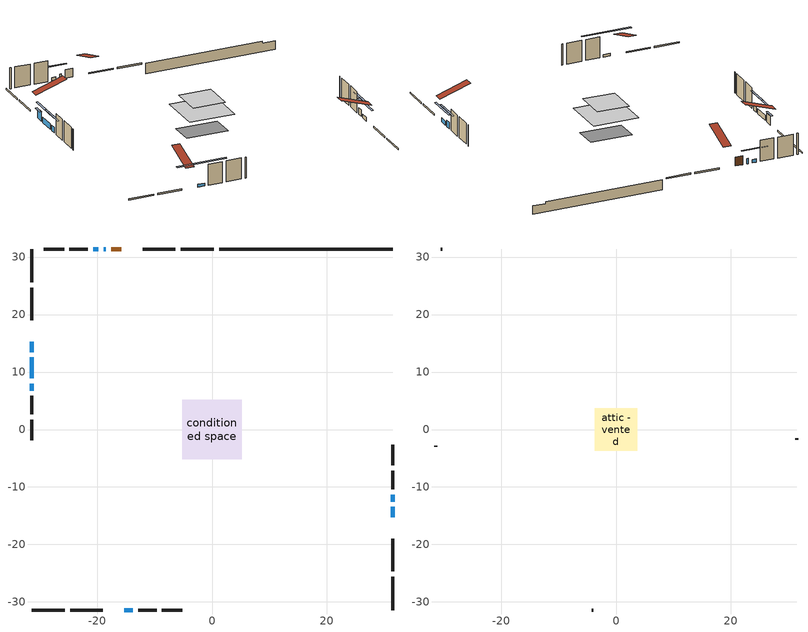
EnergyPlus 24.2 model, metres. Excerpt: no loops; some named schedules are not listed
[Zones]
conditioned space
 floor adiabatic (AdiabaticFloorConstruction): -5.22,-5.22 -5.22,5.22 5.22,5.22 5.22,-5.22 z2.9
 floor foundation (Slab1 construction): -4.83,-2.71 -4.83,2.71 4.83,2.71 4.83,-2.71 z-1.92
 wall outside (RimJoist1 construction): 0.29,31.4 -5.48,31.4 / -31.4,-31.4 -25.63,-31.4 / -31.4,31.4 -31.4,25.63 / 31.4,-31.4 31.4,-25.63 z0.46:0.76
 wall outside (RimJoist2 construction): -6.41,31.4 -12.06,31.4 / -24.7,-31.4 -19.04,-31.4 / -31.4,24.7 -31.4,19.04 / 31.4,-24.7 31.4,-19.04 z0.46:0.76
 wall outside (AdiabaticWallConstruction 1): -15.82,31.4 -17.53,31.4 z0.46:2.49
 wall outside (AdiabaticWallConstruction): 31.4,-15.29 31.4,-13.46 z0.46:1.38; -31.4,15.29 -31.4,13.46 z0.46:2.49; -15.29,-31.4 -13.76,-31.4 z0.46:1.07; -18.46,31.4 -18.84,31.4 / -31.4,12.53 -31.4,8.87 z0.46:1.68; 31.4,-12.53 31.4,-11.31 z0.46:1.98; -19.77,31.4 -20.69,31.4 z0.46:1.22; -31.4,7.94 -31.4,6.76 z0.46:1.77
 wall outside (Wall1 construction): -21.62,31.4 -24.81,31.4 / -12.84,-31.4 -9.64,-31.4 / -31.4,5.83 -31.4,2.64 / 31.4,-10.38 31.4,-7.19 z0.46:5.34
 wall outside (Wall2 construction): -25.74,31.4 -29.3,31.4 / -8.71,-31.4 -5.15,-31.4 / -31.4,1.71 -31.4,-1.86 / 31.4,-6.26 31.4,-2.7 z0.46:5.34
 wall foundation (FoundationWall1 construction): 1.22,31.4,-1.92 1.22,31.4,0.46 28.38,31.4,0.46 28.38,31.4,0 31.4,31.4,0 31.4,31.4,-1.92
 window (WindowConstruction): 31.4,-15.29 31.4,-13.46 z0.46:1.37
 window (WindowConstruction 5): -31.4,15.29 -31.4,13.46 z0.46:2.49
 window (WindowConstruction 6): -15.29,-31.4 -13.76,-31.4 z0.46:1.07
 window (WindowConstruction 7): -18.46,31.4 -18.84,31.4 z0.46:1.68
 window (WindowConstruction 1): 31.4,-12.53 31.4,-11.31 z0.46:1.98
 window (WindowConstruction 2): -19.77,31.4 -20.69,31.4 z0.46:1.22
 window (WindowConstruction 3): -31.4,12.53 -31.4,8.87 z0.46:1.68
 window (WindowConstruction 4): -31.4,7.94 -31.4,6.76 z0.46:1.77
 door (Door): -15.82,31.4 -17.53,31.4 z0.46:2.49
 ceiling adiabatic (AdiabaticFloorConstruction): 5.22,-5.22 5.22,5.22 -5.22,5.22 -5.22,-5.22 z2.9
attic - vented
 floor to conditioned space (Floor1 construction Reversed): -3.69,-3.69 -3.69,3.69 3.69,3.69 3.69,-3.69 z5.34
 wall outside (Wall3 construction): -30.23,31.4 -30.47,31.4 / -4.22,-31.4 -3.98,-31.4 / -31.4,-2.79 -31.4,-3.03 / 31.4,-1.77 31.4,-1.53 z0.46:5.34
 roof outside (Roof1 construction): -14.89,31.4,5.34 -14.89,24.21,7.73 -12.99,24.21,7.73 -12.99,31.4,5.34; -16.22,-31.4,5.34 -16.22,-24.21,7.73 -18.11,-24.21,7.73 -18.11,-31.4,5.34; -31.4,16.22,5.34 -24.21,16.22,7.73 -24.21,18.11,7.73 -31.4,18.11,5.34; 31.4,-16.22,5.34 24.21,-16.22,7.73 24.21,-18.11,7.73 31.4,-18.11,5.34
shading: 31.4,-10.88 31.4,-17.87 31.81,-17.87 31.81,-10.88 z3.95; -31.4,13.26 -31.4,15.49 -31.81,15.49 -31.81,13.26 z2.69; -8.71,-31.4 -20.34,-31.4 -20.34,-31.81 -8.71,-31.81 z6.12; 31.4,-8.73 31.4,-15.11 31.81,-15.11 31.81,-8.73 z4.56; -23.27,31.4 -17.19,31.4 -17.19,31.81 -23.27,31.81 z3.8; -31.4,6.29 -31.4,15.11 -31.81,15.11 -31.81,6.29 z4.26; -31.4,4.18 -31.4,10.52 -31.81,10.52 -31.81,4.18 z4.35
[Building]
Building 1: Terrain=Suburbs
[Site:Location]
Toronto City Centre_ON: Latitude {deg}=43.63; Longitude {deg}=-79.39; Time Zone {hr}=-5; Elevation {m}=77; Keep Site Location Information=Yes
[Site:GroundTemperature:Shallow]
5.01852, 3.26908, 3.12898, 3.95918, 7.29196, 10.6092, 13.4851, 15.3069, 15.4617, 13.9799, 11.1774, 7.9619
[Site:WaterMainsTemperature]
Calculation Method=Schedule; Temperature Schedule=mains temperature schedule
[Material] Roughness=Rough; Thermal Absorptance=0.9
Name | Thickness {m} | Conductivity {W/m-K} | Density {kg/m3} | Specific Heat {J/kg-K} | Solar Absorptance | Visible Absorptance
asphalt or fiberglass shingles | 0.00635 | 0.162714 | 1121.4 | 1465.45 | 0.4 | 0.4
ceiling loosefill ins | 0.169333 | 0.0480833 | 16.02 | 1046.75 | 0.7 | 0.7
ceiling stud and cavity | 0.1397 | 1.3678 | 65.682 | 1177.47 | 0.7 | 0.7
concrete 4.0 in. | 0.1016 | 1.803125 | 2242.8 | 837.4 | 0.7 | 0.7
concrete 8.0 in. | 0.2032 | 1.803125 | 2242.8 | 837.4 | 0.7 | 0.7
door material | 0.04445 | 0.053851 | 512.64 | 1214.23 | 0.7 | 0.7
exterior vertical ins | 0.0457286 | 0.029427 | 32.04 | 1214.23 | 0.7 | 0.7
floor covering | 0.0127 | 0.0433444 | 54.468 | 1339.84 | 0.6 | 0.6
floor rigid ins; wall rigid ins | 0.512978 | 0.029427 | 32.04 | 1214.23 | 0.7 | 0.7
floor stud and cavity | 0.1397 | 1.75129 | 37.0049 | 1207.88 | 0.7 | 0.7
furniture material conditioned space 1 | 0.1524 | 0.115458 | 640.8 | 1214.23 | 0.6 | 0.6
gypsum board | 0.0127 | 0.160291 | 801 | 837.4 | 0.6 | 0.6
gypsum board 1 | 0.0127 | 0.160291 | 801 | 837.4 | 0.7 | 0.7
osb sheathing 0.5 in. | 0.0127 | 0.115458 | 512.64 | 1214.23 | 0.7 | 0.7
osb sheathing 0.75 in. | 0.01905 | 0.115458 | 512.64 | 1214.23 | 0.7 | 0.7
osb sheathing 2.0 in. | 0.0508 | 0.115458 | 512.64 | 1214.23 | 0.7 | 0.7
rim joist rigid ins | 0.051816 | 0.029427 | 32.04 | 1214.23 | 0.7 | 0.7
rim joist stud and cavity | 0.0508 | 0.0451784 | 125.044 | 1163.47 | 0.6 | 0.6
rim joist stud and cavity 1 | 0.0508 | 0.278529 | 125.044 | 1163.47 | 0.6 | 0.6
wall stud and cavity | 0.1397 | 0.0824723 | 139.0536 | 1170.24 | 0.7 | 0.7
wall stud and cavity 1 | 0.1397 | 0.0826441 | 139.0536 | 1170.24 | 0.7 | 0.7
wall stud and cavity 2 | 0.0889 | 6.9971 | 50.32683 | 1063.81 | 0.6 | 0.6
wall stud and cavity 3 | 0.0889 | 0.380278 | 52.3479 | 1209.89 | 0.7 | 0.7
wall stud and cavity 4 | 0.0889 | 0.391764 | 83.0341 | 1211.67 | 0.7 | 0.7
wood siding | 0.0254 | 0.102417 | 544.68 | 1172.36 | 0.4 | 0.4
wood siding 1 | 0.00254 | 0.102417 | 544.68 | 1172.36 | 0.4 | 0.4
wood siding 2; wood siding 3; wood siding 4 | 0.0254 | 0.102417 | 544.68 | 1172.36 | 0.7 | 0.7
[WindowMaterial:SimpleGlazingSystem]
Name | U-Factor {W/m2-K} | Solar Heat Gain Coefficient
WindowMaterial | 2.234293 | 0.59
WindowMaterial 1 | 2.12584 | 0.63
WindowMaterial 2 | 2.41542 | 0.53
WindowMaterial 3 | 2.15139 | 0.62
WindowMaterial 4 | 2.146284 | 0.62
WindowMaterial 5 | 2.0543 | 0.65
WindowMaterial 6 | 2.98776 | 0.6
WindowMaterial 7 | 4.30847 | 0.65
[Construction]
AdiabaticFloorConstruction: floor stud and cavity, floor rigid ins, osb sheathing 0.75 in., floor covering
AdiabaticWallConstruction: wood siding 3, wall rigid ins, wall stud and cavity 3, gypsum board
AdiabaticWallConstruction 1: wood siding 4, wall rigid ins, wall stud and cavity 3, gypsum board
Door: door material
Floor1 construction Reversed: gypsum board, ceiling stud and cavity, ceiling loosefill ins
FoundationWall1 construction: concrete 8.0 in., gypsum board 1
furniture construction conditioned space 1: furniture material conditioned space 1
PartitionWallConstruction: gypsum board, wall stud and cavity 4, gypsum board
RimJoist1 construction: wood siding 2, osb sheathing 2.0 in., rim joist stud and cavity
RimJoist2 construction: wood siding 2, rim joist rigid ins, osb sheathing 2.0 in., rim joist stud and cavity 1
Roof1 construction: asphalt or fiberglass shingles
Slab1 construction: concrete 4.0 in.
Wall1 construction: wood siding, osb sheathing 0.5 in., wall stud and cavity, gypsum board
Wall2 construction: wood siding, osb sheathing 0.5 in., wall stud and cavity 1, gypsum board
Wall3 construction: wood siding 1, wall stud and cavity 2
WindowConstruction: WindowMaterial
WindowConstruction 1: WindowMaterial 1
WindowConstruction 2: WindowMaterial 2
WindowConstruction 3: WindowMaterial 3
WindowConstruction 4: WindowMaterial 4
WindowConstruction 5: WindowMaterial 5
WindowConstruction 6: WindowMaterial 6
WindowConstruction 7: WindowMaterial 7
[Zone] Multiplier=1; Part of Total Floor Area=Yes
Name | Volume {m3}
attic - vented | 21.1702
conditioned space | 401.8
[Space]
Name | Zone | Volume {m3}
attic - vented 1 | attic - vented | 21.1702
conditioned space 1 | conditioned space | 401.8
[ZoneInfiltration:EffectiveLeakageArea]
infil attic - vented 1: Zone or Space=attic - vented 1; Schedule=Always On Discrete; Effective Air Leakage Area {cm2}=2292.21; Stack Coefficient=0.000505704; Wind Coefficient=1.51939e-05
[ZoneMixing]
whole house fan mix: Zone or Space=attic - vented; Schedule=Always On Continuous; Design Flow Rate Calculation Method=Flow/Zone; Design Flow Rate {m3/s}=0; Source Zone or Space=conditioned space
[SurfaceProperty:ExposedFoundationPerimeter]
Slab1: Exposed Perimeter Calculation Method=TotalExposedPerimeter; Total Exposed Perimeter {m}=30.176
[InternalMass] Zone or ZoneList=conditioned space; Space or SpaceList=conditioned space 1
Name | Construction | Surface Area {m2}
furniture mass conditioned space 1 | furniture construction conditioned space 1 | 64.52
partition wall mass | PartitionWallConstruction | 161.3
[Lights]
interior lighting: Zone or ZoneList or Space or SpaceList=conditioned space 1; Schedule=interior lighting schedule; Design Level Calculation Method=LightingLevel; Lighting Level {W}=343.2; Return Air Fraction=0; Fraction Radiant=0.6; Fraction Visible=0.2; Fraction Replaceable=1
[People]
occupants: Zone or ZoneList or Space or SpaceList=conditioned space 1; Number of People Schedule=occupants schedule; Number of People Calculation Method=People; Number of People=3; Fraction Radiant=0.314171; Sensible Heat Fraction=0.56303; Activity Level Schedule=occupants activity schedule; Carbon Dioxide Generation Rate {m3/s-W}=0; Enable ASHRAE 55 Comfort Warnings=No; Mean Radiant Temperature Calculation Type=EnclosureAveraged
[ElectricEquipment] Zone or ZoneList or Space or SpaceList=conditioned space 1; Design Level Calculation Method=EquipmentLevel
Name | Schedule | Design Level {W} | Fraction Latent | Fraction Radiant | Fraction Lost
clothes dryer | clothes dryer schedule | 140.772 | 0.015 | 0.081 | 0.85
clothes washer | clothes washer schedule | 32.1985 | 0.03 | 0.162 | 0.7
cooking range | cooking range schedule | 215.147 | 0.08 | 0.432 | 0.2
dishwasher | dishwasher schedule | 66.8632 | 0.3 | 0.18 | 0.4
fridge | fridge schedule | 72.9452 | 0 | 0.6 | 0
mech vent bath fan 0 | mech vent bath fan 0 schedule | 50.2 | 0 | 0 | 1
mech vent bath fan 1 | mech vent bath fan 1 schedule | 50.2 | 0 | 0 | 1
mech vent house fan | mech vent house fan schedule | 0 | 0 | 0 | 1
mech vent house fan cfis | mech vent house fan cfis schedule | 0 | 0 | 0 | 0
misc plug loads | misc plug loads schedule | 494.7 | 0.045 | 0.513 | 0.1
whole house fan | Always On Discrete | 0 | 0 | 0 | 1
[OtherEquipment] Zone or ZoneList or Space or SpaceList=conditioned space 1; Design Level Calculation Method=EquipmentLevel
Name | Fuel Type | Schedule | Design Level {W} | Fraction Latent | Fraction Radiant | Fraction Lost
clothes dryer 1 | Electricity | clothes dryer schedule | 0 | 0.015 | 0.081 | 0.85
cooking range 1 | Electricity | cooking range schedule | 0 | 0.08 | 0.432 | 0.2
general water use latent | None | general water use schedule | 62.594 | 1 | 0 | 0
general water use sensible | None | general water use schedule | -61.6891 | 0 | 0.6 | 0
mech vent house fan latent load | None | Always On Discrete | 0 | 1 | 0 | 0
mech vent house fan sensible load | None | Always On Discrete | 0 | 0 | 0 | 0
water heater energy adjustment1 | NaturalGas | Always On Discrete | 0.01 | 0 | 0 | 1
[ZoneInfiltration:DesignFlowRate] Zone or ZoneList or Space or SpaceList=conditioned space 1; Schedule=Always On Discrete; Design Flow Rate Calculation Method=Flow/Zone; Design Flow Rate {m3/s}=0
infil flow; natural vent flow; whole house fan flow
[AvailabilityManager:Scheduled]
central ac and furnace airloop Availability Manager: Schedule=Always On Discrete
[Foundation:Kiva]
Foundation Kiva 1: Initial Indoor Air Temperature {C}=18; Wall Height Above Grade {m}=0.460004; Wall Depth Below Slab {m}=0.2032; Custom Block Material Name 1=exterior vertical ins; Custom Block Depth 1 {m}=2.38; Custom Block X Position 1 {m}=0.2159; Custom Block Z Position 1 {m}=0
[Foundation:Kiva:Settings]
Soil Conductivity {W/m-K}=0.849921; Soil Density {kg/m3}=1842.3; Soil Specific Heat {J/kg-K}=418.7; Ground Solar Absorptivity=0.9; Ground Thermal Absorptivity=0.9; Ground Surface Roughness {m}=0.03; Far-Field Width {m}=40; Deep-Ground Boundary Condition=ZeroFlux; Deep-Ground Depth {m}=40; Minimum Cell Dimension {m}=0.2; Maximum Cell Growth Coefficient=3; Simulation Timestep=Timestep
[Exterior:Lights]
exterior lighting: Schedule=exterior lighting schedule; Design Level {W}=75.6
[EnergyManagementSystem:GlobalVariable]
central_ac_and_furnace_airloop_Fan_RTF
infil_program_Qfan
infil_program_Qinf
natural_vent_program_Qnv
natural_vent_program_Qwhf
[EnergyManagementSystem:Sensor]
Name | Output:Variable or Output:Meter Index Key | Output:Variable or Output:Meter
airflow_gain | infil flow | Infiltration Sensible Heat Gain Energy
airflow_gain_1 | natural vent flow | Infiltration Sensible Heat Gain Energy
airflow_gain_2 | whole house fan flow | Infiltration Sensible Heat Gain Energy
airflow_loss | infil flow | Infiltration Sensible Heat Loss Energy
airflow_loss_1 | natural vent flow | Infiltration Sensible Heat Loss Energy
airflow_loss_2 | whole house fan flow | Infiltration Sensible Heat Loss Energy
clg_load_cond |  | Cooling:EnergyTransfer:Zone:CONDITIONED SPACE
clg_sp_s; clg_sp_s_1 | cooling setpoint | Schedule Value
clothes_dryer_exhaust_0_sch_s | clothes dryer exhaust 0 schedule | Schedule Value
cool_season | cooling season schedule | Schedule Value
htg_load_cond |  | Heating:EnergyTransfer:Zone:CONDITIONED SPACE
htg_sp_s; htg_sp_s_1 | heating setpoint | Schedule Value
ig_ee_conv | clothes dryer | Electric Equipment Convective Heating Energy
ig_ee_conv_2 | cooking range | Electric Equipment Convective Heating Energy
ig_ee_conv_4 | fridge | Electric Equipment Convective Heating Energy
ig_ee_conv_5 | misc plug loads | Electric Equipment Convective Heating Energy
ig_ee_conv_6 | whole house fan | Electric Equipment Convective Heating Energy
ig_ee_rad | clothes dryer | Electric Equipment Radiant Heating Energy
ig_ee_rad_2 | cooking range | Electric Equipment Radiant Heating Energy
ig_ee_rad_4 | fridge | Electric Equipment Radiant Heating Energy
ig_ee_rad_5 | misc plug loads | Electric Equipment Radiant Heating Energy
ig_ee_rad_6 | whole house fan | Electric Equipment Radiant Heating Energy
ig_lgt_conv | interior lighting | Lights Convective Heating Energy
ig_lgt_rad | interior lighting | Lights Radiant Heating Energy
ig_lgt_vis | interior lighting | Lights Visible Radiation Heating Energy
ig_oe_conv | clothes dryer 1 | Other Equipment Convective Heating Energy
ig_oe_conv_1 | cooking range 1 | Other Equipment Convective Heating Energy
ig_oe_conv_2 | general water use latent | Other Equipment Convective Heating Energy
ig_oe_conv_3 | general water use sensible | Other Equipment Convective Heating Energy
ig_oe_conv_4 | water heater energy adjustment1 | Other Equipment Convective Heating Energy
ig_oe_rad | clothes dryer 1 | Other Equipment Radiant Heating Energy
ig_oe_rad_1 | cooking range 1 | Other Equipment Radiant Heating Energy
ig_oe_rad_2 | general water use latent | Other Equipment Radiant Heating Energy
ig_oe_rad_3 | general water use sensible | Other Equipment Radiant Heating Energy
ig_oe_rad_4 | water heater energy adjustment1 | Other Equipment Radiant Heating Energy
ig_ppl_conv | occupants | People Convective Heating Energy
ig_ppl_rad | occupants | People Radiant Heating Energy
im_conv | furniture mass conditioned space 1 | Surface Inside Face Convection Heat Gain Energy
im_conv_1 | partition wall mass | Surface Inside Face Convection Heat Gain Energy
im_ig | furniture mass conditioned space 1 | Surface Inside Face Internal Gains Radiation Heat Gain Energy
im_ig_1 | partition wall mass | Surface Inside Face Internal Gains Radiation Heat Gain Energy
im_lgt | furniture mass conditioned space 1 | Surface Inside Face Lights Radiation Heat Gain Energy
im_lgt_1 | partition wall mass | Surface Inside Face Lights Radiation Heat Gain Energy
im_sol | furniture mass conditioned space 1 | Surface Inside Face Solar Radiation Heat Gain Energy
im_sol_1 | partition wall mass | Surface Inside Face Solar Radiation Heat Gain Energy
im_surf | furniture mass conditioned space 1 | Surface Inside Face Net Surface Thermal Radiation Heat Gain Energy
im_surf_1 | partition wall mass | Surface Inside Face Net Surface Thermal Radiation Heat Gain Energy
mech_vent_bath_fan_0_sch_s | mech vent bath fan 0 schedule | Schedule Value
mech_vent_bath_fan_1_sch_s | mech vent bath fan 1 schedule | Schedule Value
mv_conv | mech vent bath fan 0 | Electric Equipment Convective Heating Energy
mv_conv_1 | mech vent bath fan 1 | Electric Equipment Convective Heating Energy
mv_conv_2 | mech vent house fan | Electric Equipment Convective Heating Energy
mv_conv_3 | mech vent house fan cfis | Electric Equipment Convective Heating Energy
mv_conv_4 | mech vent house fan latent load | Other Equipment Convective Heating Energy
mv_conv_5 | mech vent house fan sensible load | Other Equipment Convective Heating Energy
mv_rad | mech vent bath fan 0 | Electric Equipment Radiant Heating Energy
mv_rad_1 | mech vent bath fan 1 | Electric Equipment Radiant Heating Energy
mv_rad_2 | mech vent house fan | Electric Equipment Radiant Heating Energy
mv_rad_3 | mech vent house fan cfis | Electric Equipment Radiant Heating Energy
mv_rad_4 | mech vent house fan latent load | Other Equipment Radiant Heating Energy
mv_rad_5 | mech vent house fan sensible load | Other Equipment Radiant Heating Energy
natural_vent_s | natural vent schedule | Schedule Value
out_pb_s |  | Site Outdoor Air Barometric Pressure
out_wt_s |  | Site Outdoor Air Humidity Ratio
site_vw_s |  | Site Wind Speed
ss_back_out | Window1 | Surface Window Shortwave from Zone Back Out Window Heat Transfer Rate
ss_back_out_1 | Window10 | Surface Window Shortwave from Zone Back Out Window Heat Transfer Rate
ss_back_out_2 | Window11 | Surface Window Shortwave from Zone Back Out Window Heat Transfer Rate
ss_back_out_3 | Window13 | Surface Window Shortwave from Zone Back Out Window Heat Transfer Rate
ss_back_out_4 | Window3 | Surface Window Shortwave from Zone Back Out Window Heat Transfer Rate
ss_back_out_5 | Window4 | Surface Window Shortwave from Zone Back Out Window Heat Transfer Rate
ss_back_out_6 | Window6 | Surface Window Shortwave from Zone Back Out Window Heat Transfer Rate
ss_back_out_7 | Window9 | Surface Window Shortwave from Zone Back Out Window Heat Transfer Rate
ss_conv | Door1 | Surface Inside Face Convection Heat Gain Energy
ss_conv_1 | Window1 | Surface Inside Face Convection Heat Gain Energy
ss_conv_2 | Window10 | Surface Inside Face Convection Heat Gain Energy
ss_conv_3 | Window11 | Surface Inside Face Convection Heat Gain Energy
ss_conv_4 | Window13 | Surface Inside Face Convection Heat Gain Energy
ss_conv_5 | Window3 | Surface Inside Face Convection Heat Gain Energy
ss_conv_6 | Window4 | Surface Inside Face Convection Heat Gain Energy
ss_conv_7 | Window6 | Surface Inside Face Convection Heat Gain Energy
ss_conv_8 | Window9 | Surface Inside Face Convection Heat Gain Energy
ss_ig | Door1 | Surface Inside Face Internal Gains Radiation Heat Gain Energy
ss_ig_1 | Window1 | Surface Inside Face Internal Gains Radiation Heat Gain Energy
ss_ig_2 | Window10 | Surface Inside Face Internal Gains Radiation Heat Gain Energy
ss_ig_3 | Window11 | Surface Inside Face Internal Gains Radiation Heat Gain Energy
ss_ig_4 | Window13 | Surface Inside Face Internal Gains Radiation Heat Gain Energy
ss_ig_5 | Window3 | Surface Inside Face Internal Gains Radiation Heat Gain Energy
ss_ig_6 | Window4 | Surface Inside Face Internal Gains Radiation Heat Gain Energy
ss_ig_7 | Window6 | Surface Inside Face Internal Gains Radiation Heat Gain Energy
ss_ig_8 | Window9 | Surface Inside Face Internal Gains Radiation Heat Gain Energy
ss_lgt | Door1 | Surface Inside Face Lights Radiation Heat Gain Energy
ss_sol | Door1 | Surface Inside Face Solar Radiation Heat Gain Energy
ss_surf | Door1 | Surface Inside Face Net Surface Thermal Radiation Heat Gain Energy
ss_surf_1 | Window1 | Surface Inside Face Net Surface Thermal Radiation Heat Gain Energy
ss_surf_2 | Window10 | Surface Inside Face Net Surface Thermal Radiation Heat Gain Energy
ss_surf_3 | Window11 | Surface Inside Face Net Surface Thermal Radiation Heat Gain Energy
ss_surf_4 | Window13 | Surface Inside Face Net Surface Thermal Radiation Heat Gain Energy
ss_surf_5 | Window3 | Surface Inside Face Net Surface Thermal Radiation Heat Gain Energy
ss_surf_6 | Window4 | Surface Inside Face Net Surface Thermal Radiation Heat Gain Energy
ss_surf_7 | Window6 | Surface Inside Face Net Surface Thermal Radiation Heat Gain Energy
ss_surf_8 | Window9 | Surface Inside Face Net Surface Thermal Radiation Heat Gain Energy
ss_trans_in | Window1 | Surface Window Transmitted Solar Radiation Rate
ss_trans_in_1 | Window10 | Surface Window Transmitted Solar Radiation Rate
ss_trans_in_2 | Window11 | Surface Window Transmitted Solar Radiation Rate
ss_trans_in_3 | Window13 | Surface Window Transmitted Solar Radiation Rate
ss_trans_in_4 | Window3 | Surface Window Transmitted Solar Radiation Rate
ss_trans_in_5 | Window4 | Surface Window Transmitted Solar Radiation Rate
ss_trans_in_6 | Window6 | Surface Window Transmitted Solar Radiation Rate
ss_trans_in_7 | Window9 | Surface Window Transmitted Solar Radiation Rate
ss_trans_out | Window1 | Surface Inside Face Initial Transmitted Diffuse Transmitted Out Window Solar Radiation Rate
ss_trans_out_1 | Window10 | Surface Inside Face Initial Transmitted Diffuse Transmitted Out Window Solar Radiation Rate
ss_trans_out_2 | Window11 | Surface Inside Face Initial Transmitted Diffuse Transmitted Out Window Solar Radiation Rate
ss_trans_out_3 | Window13 | Surface Inside Face Initial Transmitted Diffuse Transmitted Out Window Solar Radiation Rate
ss_trans_out_4 | Window3 | Surface Inside Face Initial Transmitted Diffuse Transmitted Out Window Solar Radiation Rate
ss_trans_out_5 | Window4 | Surface Inside Face Initial Transmitted Diffuse Transmitted Out Window Solar Radiation Rate
ss_trans_out_6 | Window6 | Surface Inside Face Initial Transmitted Diffuse Transmitted Out Window Solar Radiation Rate
ss_trans_out_7 | Window9 | Surface Inside Face Initial Transmitted Diffuse Transmitted Out Window Solar Radiation Rate
s_conv | Floor1 | Surface Inside Face Convection Heat Gain Energy
s_conv_1 | FoundationWall1 | Surface Inside Face Convection Heat Gain Energy
s_conv_10 | RimJoist2:270 | Surface Inside Face Convection Heat Gain Energy
s_conv_11 | RimJoist2:90 | Surface Inside Face Convection Heat Gain Energy
s_conv_12 | Slab1 | Surface Inside Face Convection Heat Gain Energy
s_conv_13 | Wall1:0 | Surface Inside Face Convection Heat Gain Energy
s_conv_14 | Wall1:180 | Surface Inside Face Convection Heat Gain Energy
s_conv_15 | Wall1:270 | Surface Inside Face Convection Heat Gain Energy
s_conv_16 | Wall1:90 | Surface Inside Face Convection Heat Gain Energy
s_conv_17 | Wall2:0 | Surface Inside Face Convection Heat Gain Energy
s_conv_18 | Wall2:180 | Surface Inside Face Convection Heat Gain Energy
s_conv_19 | Wall2:270 | Surface Inside Face Convection Heat Gain Energy
s_conv_2 | inferred conditioned ceiling | Surface Inside Face Convection Heat Gain Energy
s_conv_20 | Wall2:90 | Surface Inside Face Convection Heat Gain Energy
s_conv_3 | inferred conditioned floor | Surface Inside Face Convection Heat Gain Energy
s_conv_4 | RimJoist1:0 | Surface Inside Face Convection Heat Gain Energy
s_conv_5 | RimJoist1:180 | Surface Inside Face Convection Heat Gain Energy
s_conv_6 | RimJoist1:270 | Surface Inside Face Convection Heat Gain Energy
s_conv_7 | RimJoist1:90 | Surface Inside Face Convection Heat Gain Energy
s_conv_8 | RimJoist2:0 | Surface Inside Face Convection Heat Gain Energy
s_conv_9 | RimJoist2:180 | Surface Inside Face Convection Heat Gain Energy
s_ig | Floor1 | Surface Inside Face Internal Gains Radiation Heat Gain Energy
s_ig_1 | FoundationWall1 | Surface Inside Face Internal Gains Radiation Heat Gain Energy
s_ig_10 | RimJoist2:270 | Surface Inside Face Internal Gains Radiation Heat Gain Energy
s_ig_11 | RimJoist2:90 | Surface Inside Face Internal Gains Radiation Heat Gain Energy
s_ig_12 | Slab1 | Surface Inside Face Internal Gains Radiation Heat Gain Energy
s_ig_13 | Wall1:0 | Surface Inside Face Internal Gains Radiation Heat Gain Energy
s_ig_14 | Wall1:180 | Surface Inside Face Internal Gains Radiation Heat Gain Energy
s_ig_15 | Wall1:270 | Surface Inside Face Internal Gains Radiation Heat Gain Energy
s_ig_16 | Wall1:90 | Surface Inside Face Internal Gains Radiation Heat Gain Energy
s_ig_17 | Wall2:0 | Surface Inside Face Internal Gains Radiation Heat Gain Energy
s_ig_18 | Wall2:180 | Surface Inside Face Internal Gains Radiation Heat Gain Energy
s_ig_19 | Wall2:270 | Surface Inside Face Internal Gains Radiation Heat Gain Energy
s_ig_2 | inferred conditioned ceiling | Surface Inside Face Internal Gains Radiation Heat Gain Energy
s_ig_20 | Wall2:90 | Surface Inside Face Internal Gains Radiation Heat Gain Energy
s_ig_3 | inferred conditioned floor | Surface Inside Face Internal Gains Radiation Heat Gain Energy
s_ig_4 | RimJoist1:0 | Surface Inside Face Internal Gains Radiation Heat Gain Energy
s_ig_5 | RimJoist1:180 | Surface Inside Face Internal Gains Radiation Heat Gain Energy
s_ig_6 | RimJoist1:270 | Surface Inside Face Internal Gains Radiation Heat Gain Energy
s_ig_7 | RimJoist1:90 | Surface Inside Face Internal Gains Radiation Heat Gain Energy
s_ig_8 | RimJoist2:0 | Surface Inside Face Internal Gains Radiation Heat Gain Energy
